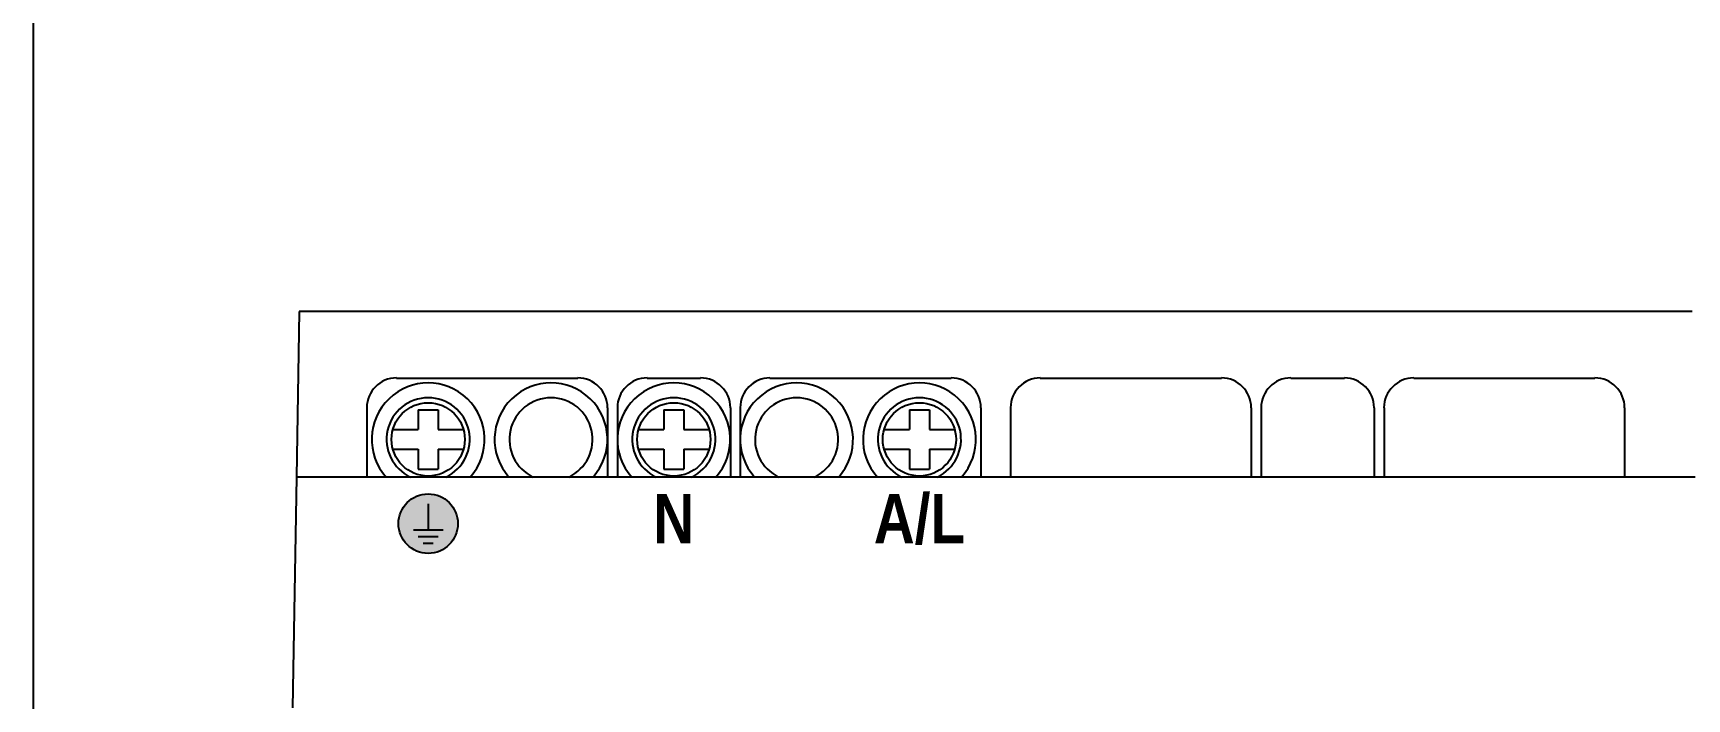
# Paper-space layout 'ARCH-D(24x36)' of a CAD drawing. Header units: inches. Extents: x 0.1 to 35.7, y 0.1 to 23.7.
# Drawn here: x 0.075 to 3.362, y 4.652 to 5.975 of the extents above; entities that cross this region are included whole.
import ezdxf
from ezdxf.enums import TextEntityAlignment as Align

# ---------------------------------------------------------------- set-up
doc = ezdxf.new("R2010")
doc.units = ezdxf.units.IN
doc.header["$MEASUREMENT"] = 0
doc.layers.add('SHEET-TITLE', color=7, linetype='Continuous')
doc.styles.add('CBUS-TEXT', font='ARIALNB.TTF')

# ---------------------------------------------------------------- blocks, each defined once
blk = doc.blocks.new('SLC5504xRVFCx')
h = blk.add_hatch(color=94)
h.dxf.hatch_style = 1
edge = h.paths.add_edge_path()
edge.add_arc((0.2853, 1.2519), 0.0591, 0, 360)
for p, q in [((0.0291, 1.6732), (0.0234, 1.3445)), ((2.7975, 1.6732), (0.0291, 1.6732)), ((0.2223, 1.5413), (0.5826, 1.5413)), ((0.7204, 1.5413), (0.8268, 1.5413)), ((0.9646, 1.5413), (1.3247, 1.5413)), ((1.5019, 1.5413), (1.8621, 1.5413)), ((1.9999, 1.5413), (2.1063, 1.5413)), ((2.2441, 1.5413), (2.6042, 1.5413)), ((0.1633, 1.4823), (0.1633, 1.3445)), ((0.6416, 1.4823), (0.6416, 1.3445)), ((0.6613, 1.4823), (0.6613, 1.3445)), ((0.8859, 1.4823), (0.8859, 1.3445)), ((0.9055, 1.4823), (0.9055, 1.3445)), ((1.3838, 1.4823), (1.3838, 1.3445)), ((1.4428, 1.4823), (1.4428, 1.3445)), ((1.9211, 1.4823), (1.9211, 1.3445)), ((1.9408, 1.4823), (1.9408, 1.3445)), ((2.1654, 1.4823), (2.1654, 1.3445)), ((2.1851, 1.4823), (2.1851, 1.3445)), ((2.6633, 1.4823), (2.6633, 1.3445)), ((0.2656, 1.4783), (0.2656, 1.439)), ((0.2656, 1.4783), (0.2656, 1.439)), ((0.2656, 1.4783), (0.305, 1.4783)), ((0.305, 1.4783), (0.305, 1.439)), ((0.7538, 1.4783), (0.7538, 1.439)), ((0.7538, 1.4783), (0.7538, 1.439)), ((0.7538, 1.4783), (0.7932, 1.4783)), ((0.7932, 1.4783), (0.7932, 1.439)), ((1.242, 1.4783), (1.242, 1.439)), ((1.242, 1.4783), (1.242, 1.439)), ((1.242, 1.4783), (1.2814, 1.4783)), ((1.2814, 1.4783), (1.2814, 1.439)), ((0.2152, 1.439), (0.2656, 1.439)), ((0.305, 1.439), (0.3554, 1.439)), ((0.7034, 1.439), (0.7538, 1.439)), ((0.7932, 1.439), (0.8436, 1.439)), ((1.1916, 1.439), (1.242, 1.439)), ((1.2814, 1.439), (1.3318, 1.439)), ((0.2152, 1.3996), (0.2656, 1.3996)), ((0.2656, 1.3996), (0.2656, 1.3602)), ((0.2656, 1.3996), (0.2656, 1.3602)), ((0.305, 1.3996), (0.305, 1.3602)), ((0.305, 1.3996), (0.3554, 1.3996)), ((0.7034, 1.3996), (0.7538, 1.3996)), ((0.7538, 1.3996), (0.7538, 1.3602)), ((0.7538, 1.3996), (0.7538, 1.3602)), ((0.7932, 1.3996), (0.7932, 1.3602)), ((0.7932, 1.3996), (0.8436, 1.3996)), ((1.1916, 1.3996), (1.242, 1.3996)), ((1.242, 1.3996), (1.242, 1.3602)), ((1.242, 1.3996), (1.242, 1.3602)), ((1.2814, 1.3996), (1.2814, 1.3602)), ((1.2814, 1.3996), (1.3318, 1.3996)), ((0.2656, 1.3602), (0.305, 1.3602)), ((0.7538, 1.3602), (0.7932, 1.3602)), ((1.242, 1.3602), (1.2814, 1.3602)), ((0.0234, 1.3445), (0.0154, 0.8858)), ((2.8032, 1.3445), (0.0234, 1.3445)), ((0.2853, 1.2913), (0.2853, 1.2386)), ((0.3149, 1.2386), (0.2558, 1.2386)), ((0.305, 1.2256), (0.2656, 1.2256)), ((0.2952, 1.2126), (0.2755, 1.2126))]:
    blk.add_line(p, q)
for centre, radius in [((0.2853, 1.4193), 0.0728), ((0.7735, 1.4193), 0.0728), ((1.2617, 1.4193), 0.0728), ((0.2853, 1.2519), 0.0591)]:
    blk.add_circle(centre, radius)
for centre, radius, start, end in [((0.2223, 1.4823), 0.0591, 90, 180), ((0.2853, 1.4193), 0.1122, 318.1897, 221.8103), ((0.5294, 1.4193), 0.1122, 318.1897, 221.8103), ((0.5826, 1.4823), 0.0591, 0, 90), ((0.7204, 1.4823), 0.0591, 90, 180), ((0.7735, 1.4193), 0.1122, 318.1897, 221.8103), ((0.8268, 1.4823), 0.0591, 0, 90), ((1.0176, 1.4193), 0.1122, 318.1897, 221.8103), ((0.9646, 1.4823), 0.0591, 90, 180), ((1.2617, 1.4193), 0.1122, 318.1897, 221.8103), ((1.3247, 1.4823), 0.0591, 0, 90), ((1.5019, 1.4823), 0.0591, 90, 180), ((1.8621, 1.4823), 0.0591, 0, 90), ((1.9999, 1.4823), 0.0591, 90, 180), ((2.1063, 1.4823), 0.0591, 0, 90), ((2.2441, 1.4823), 0.0591, 90, 180), ((2.6042, 1.4823), 0.0591, 0, 90), ((0.2853, 1.4193), 0.0827, 295.2088, 244.7912), ((0.5294, 1.4193), 0.0827, 295.2088, 244.7912), ((0.7735, 1.4193), 0.0827, 295.2088, 244.7912), ((1.0176, 1.4193), 0.0827, 295.2088, 244.7912), ((1.2617, 1.4193), 0.0827, 295.2088, 244.7912)]:
    blk.add_arc(centre, radius, start, end)
at = {"style": 'CBUS-TEXT'}
for s, height, p in [('A/L', 0.09843, (1.2617, 1.311)), ('N', 0.0984, (0.7735, 1.311))]:
    blk.add_text(s, height=height, dxfattribs=at).set_placement(p, align=Align.TOP_CENTER)

psp = doc.layouts.new('ARCH-D(24x36)')

# ---------------------------------------------------------------- linework, layer by layer
at = {"layer": 'SHEET-TITLE'}
psp.add_lwpolyline([(0.075, 0.075), (35.675, 0.075), (35.675, 23.675), (0.075, 23.675)], close=True, dxfattribs=at)

# ---------------------------------------------------------------- block references
psp.add_blockref('SLC5504xRVFCx', (0.575, 3.7482))

doc.saveas('drawing.dxf')
